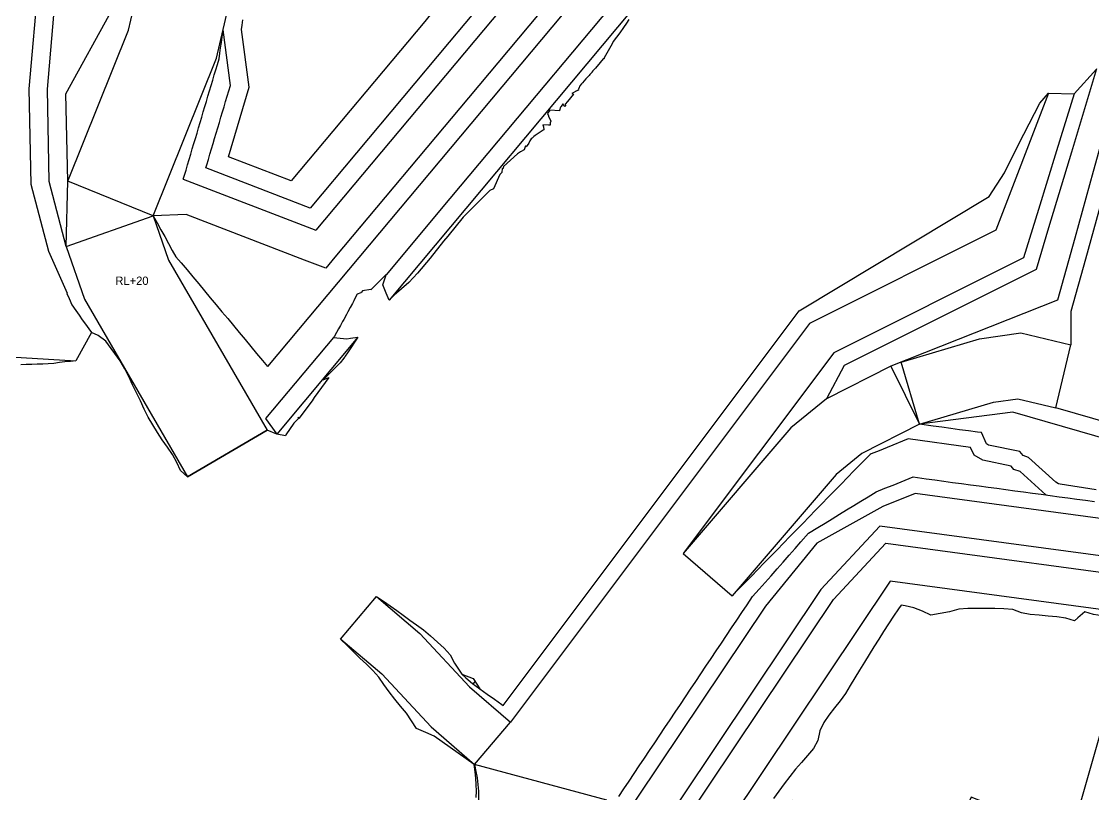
# Model space of a CAD drawing. Extents: x 115.113 to 115.1387, y -3.0991 to -3.0676.
# Drawn here: x 115.12022 to 115.12545, y -3.09256 to -3.08879 of the extents above; entities that cross this region are included whole.
import ezdxf

# ---------------------------------------------------------------- set-up
doc = ezdxf.new("R2010")
doc.units = 0
doc.header["$MEASUREMENT"] = 0
doc.layers.add('FeatureAttribs', color=7, linetype='Continuous')
doc.layers.add('HRS_SMT2_R1', color=7, linetype='Continuous')

# ---------------------------------------------------------------- blocks, each defined once
blk = doc.blocks.new('FEATURE')

msp = doc.modelspace()

# ---------------------------------------------------------------- linework, layer by layer
at = {"layer": 'HRS_SMT2_R1', "color": 1}
for points in [[(115.125182, -3.0860418, 30), (115.1251323, -3.086132, 30), (115.1250503, -3.0862795, 30), (115.1234979, -3.0882331, 30), (115.1233739, -3.0883891, 30), (115.122269, -3.0897079, 30), (115.1220018, -3.0900268, 30)], [(115.1237908, -3.0871239, 10), (115.1234989, -3.0874554, 0), (115.1229964, -3.0880726, 10), (115.1223083, -3.0888939, 10), (115.1216302, -3.0897034, 10)], [(115.1231851, -3.0882309, 20), (115.1224026, -3.0891649, 20), (115.1217506, -3.0899432, 20)], [(115.120304, -3.088587, 30), (115.1202575, -3.0891212, 30), (115.1202672, -3.089587, 30), (115.1203524, -3.089914, 30), (115.1204432, -3.0901182, 30), (115.1204429, -3.0901199, 30), (115.120454, -3.0901448, 30), (115.1204671, -3.0901758, 30), (115.1204862, -3.0902036, 30), (115.120502, -3.0902257, 30), (115.1205178, -3.0902478, 30), (115.1205336, -3.09027, 30), (115.1205493, -3.0902921, 30), (115.1205622, -3.0903101, 30)], [(115.1204468, -3.0895726, 20), (115.120438, -3.0891466, 20), (115.120667, -3.0887297, 20)], [(115.1211208, -3.0895078, 10), (115.1211254, -3.0894922, 10), (115.1211331, -3.0894664, 10), (115.1211408, -3.0894407, 10), (115.1211484, -3.0894149, 10), (115.1211561, -3.0893892, 10), (115.1211637, -3.0893634, 10), (115.1211714, -3.0893376, 10), (115.1211791, -3.0893119, 10), (115.1211867, -3.0892861, 10), (115.1211944, -3.0892604, 10), (115.121202, -3.0892346, 10), (115.1212097, -3.0892088, 10), (115.1212174, -3.0891831, 10), (115.121225, -3.0891573, 10), (115.1212327, -3.0891316, 10), (115.1212403, -3.0891058, 10), (115.1212049, -3.0888335, 9.9999809)], [(115.1254669, -3.0890249, 55), (115.125345, -3.0894302, 55)], [(115.1252327, -3.0891427, 50), (115.1249759, -3.0898114, 50), (115.124067, -3.0902662, 50), (115.1226079, -3.092211, 50)], [(115.125345, -3.0894302, 55), (115.1252336, -3.0898005, 55), (115.1251727, -3.0900031, 55), (115.1242362, -3.090471, 55), (115.1241492, -3.0906332, 53.7389145)], [(115.1216302, -3.0897034, 10), (115.1211208, -3.0895078, 10)], [(115.1255381, -3.0894993, 60), (115.1254129, -3.0899525, 60), (115.1253425, -3.0902076, 60), (115.1253425, -3.0903706, 60)], [(115.1218776, -3.0897915, 20), (115.1217506, -3.0899432, 20), (115.1217057, -3.0899968, 20), (115.1216022, -3.0899571, 20), (115.1210242, -3.0897351, 20), (115.1208639, -3.0897416, 20)], [(115.1217444, -3.090334, 30), (115.1214124, -3.0907302, 30)], [(115.127778, -3.0922306, 60), (115.1271349, -3.0915812, 60), (115.1271035, -3.0915495, 60), (115.127072, -3.0915177, 60), (115.1270406, -3.091486, 60), (115.1270092, -3.0914542, 60), (115.1269777, -3.0914224, 60), (115.1266318, -3.0910731, 60), (115.1266278, -3.0910691, 60), (115.125269, -3.0906783, 60)], [(115.125466, -3.0910779, 55), (115.1252903, -3.0910498, 55), (115.1252821, -3.0910492, 55), (115.1252681, -3.0910396, 55), (115.1251352, -3.0909196, 55), (115.1251091, -3.0909108, 55), (115.1250925, -3.0908909, 55), (115.1249406, -3.0908593, 55), (115.1249307, -3.0908533, 55), (115.1249057, -3.0907987, 55), (115.1248858, -3.090796, 55), (115.1248426, -3.0907902, 55), (115.1247993, -3.0907843, 55), (115.124756, -3.0907785, 55), (115.1247128, -3.0907727, 55), (115.1246695, -3.0907668, 55), (115.124604, -3.090758, 55)], [(115.1231358, -3.0925737, 50), (115.1231609, -3.0925364, 50), (115.1231859, -3.092499, 50), (115.1232109, -3.0924616, 50), (115.123236, -3.0924242, 50), (115.123261, -3.0923868, 50), (115.123286, -3.0923495, 50), (115.1233111, -3.0923121, 50), (115.1233361, -3.0922747, 50), (115.1233611, -3.0922373, 50), (115.1233862, -3.0921999, 50), (115.1234112, -3.0921626, 50), (115.1234362, -3.0921252, 50), (115.1234612, -3.0920878, 50), (115.1234863, -3.0920504, 50), (115.1235113, -3.092013, 50), (115.1235363, -3.0919757, 50), (115.1235614, -3.0919383, 50), (115.1235864, -3.0919009, 50), (115.1236114, -3.0918635, 50), (115.1236365, -3.0918261, 50), (115.1236615, -3.0917888, 50), (115.1236865, -3.0917514, 50), (115.1237116, -3.091714, 50), (115.1237366, -3.0916766, 50), (115.1237616, -3.0916392, 50), (115.1237887, -3.0915988, 50), (115.1238203, -3.0915628, 50), (115.1238495, -3.0915297, 50), (115.1238788, -3.0914965, 50), (115.123908, -3.0914634, 50), (115.1239373, -3.0914303, 50), (115.1239665, -3.0913971, 50), (115.1239958, -3.091364, 50), (115.124025, -3.0913309, 50), (115.1240619, -3.0912884, 50), (115.1241073, -3.0912612, 50), (115.1241423, -3.0912398, 50), (115.1241772, -3.0912185, 50), (115.1242122, -3.0911971, 50), (115.1242471, -3.0911758, 50), (115.1242821, -3.0911544, 50), (115.124317, -3.0911331, 50), (115.124352, -3.0911117, 50), (115.1243911, -3.091088, 50), (115.1244347, -3.0910704, 50), (115.124474, -3.0910545, 50), (115.1245133, -3.0910387, 50), (115.1245716, -3.0910151, 50), (115.1246352, -3.0910237, 50), (115.1246785, -3.0910295, 50), (115.1247218, -3.0910353, 50), (115.124765, -3.0910412, 50), (115.1248083, -3.091047, 50), (115.1248516, -3.0910529, 50), (115.1248948, -3.0910587, 50), (115.1249381, -3.0910645, 50), (115.1249813, -3.0910704, 50), (115.1250246, -3.0910762, 50), (115.1250679, -3.091082, 50), (115.1251111, -3.0910879, 50), (115.1251544, -3.0910937, 50), (115.1251977, -3.0910995, 50), (115.1252409, -3.0911054, 50), (115.1252842, -3.0911112, 50), (115.1253274, -3.0911171, 50), (115.1253707, -3.0911229, 50), (115.125414, -3.0911287, 50), (115.1254572, -3.0911346, 50)], [(115.1259224, -3.0914588, 45), (115.1244096, -3.0912547, 45), (115.1241225, -3.0915644, 45), (115.1232746, -3.0928306, 45), (115.1232606, -3.0928515, 45), (115.1233191, -3.0937531, 45), (115.1235552, -3.0940437, 45)], [(115.1259224, -3.0914588, 45), (115.1244096, -3.0912547, 45), (115.1241225, -3.0915644, 45), (115.1232746, -3.0928306, 45), (115.1232606, -3.0928515, 45), (115.1233191, -3.0937531, 45), (115.1235552, -3.0940437, 45)], [(115.1276673, -3.0935881, 40), (115.1258015, -3.091704, 40), (115.1244609, -3.0915231, 40), (115.1235236, -3.0929229, 40), (115.1235427, -3.0932175, 40)], [(115.1224341, -3.0920124, 45), (115.1224248, -3.0920247, 45)], [(115.1224341, -3.0920124, 45), (115.1224248, -3.0920247, 45)]]:
    msp.add_polyline3d(points, dxfattribs=at)
at = {"layer": 'HRS_SMT2_R1', "color": 3}
for points in [[(115.1249206, -3.0861918, 20), (115.1243824, -3.0868691, 20), (115.1232547, -3.0882882, 20), (115.1214216, -3.0904762, 20)], [(115.1238892, -3.087094, 10), (115.1236445, -3.087402, 10), (115.123066, -3.08813, 10), (115.1216578, -3.0898108, 10)], [(115.1204395, -3.089891, 20), (115.1203569, -3.0895744, 20), (115.1203476, -3.0891242, 20), (115.1204007, -3.0885133, 20)], [(115.1224057, -3.0885346, 0), (115.1222156, -3.0887615, 0), (115.1221892, -3.088793, 0), (115.1215374, -3.089571, 0)], [(115.1232047, -3.0887314, 30), (115.1220146, -3.0901519, 30)], [(115.1212309, -3.0894533, 0), (115.121332, -3.0891132, 0), (115.1212955, -3.0888324, 0), (115.1212984, -3.088811, 0), (115.121302, -3.0887847, 0)], [(115.1210107, -3.0895623, 10), (115.1210163, -3.0895436, 10), (115.1210239, -3.0895178, 10), (115.1210316, -3.0894921, 10), (115.1210393, -3.0894663, 10), (115.1210469, -3.0894405, 10), (115.1210546, -3.0894148, 10), (115.1210622, -3.089389, 10), (115.1210699, -3.0893633, 10), (115.1210776, -3.0893375, 10), (115.1210852, -3.0893117, 10), (115.1210929, -3.089286, 10), (115.1211005, -3.0892602, 10), (115.1211082, -3.0892345, 10), (115.1211159, -3.0892087, 10), (115.1211235, -3.089183, 10), (115.1211312, -3.0891572, 10), (115.1211388, -3.0891314, 10), (115.1211465, -3.0891057, 10), (115.1211542, -3.0890799, 10), (115.1211618, -3.0890542, 10), (115.1211695, -3.0890284, 10), (115.1211771, -3.0890026, 10), (115.1211852, -3.0889759, 10), (115.121189, -3.0889486, 10), (115.1211927, -3.0889222, 10), (115.1211963, -3.0888958, 10), (115.1211999, -3.0888695, 10), (115.1212036, -3.0888431, 10), (115.1212049, -3.0888335, 9.9999809)], [(115.1253586, -3.0891454, 50), (115.1252723, -3.0894249, 50)], [(115.1255615, -3.0891289, 55), (115.1254514, -3.0895247, 55)], [(115.1252723, -3.0894249, 50), (115.125184, -3.0897106, 50), (115.1251111, -3.0899464, 50), (115.1241851, -3.0904091, 50), (115.1234505, -3.0913883, 50)], [(115.1215374, -3.089571, 0), (115.1212309, -3.0894533, 0)], [(115.1254514, -3.0895247, 55), (115.1253611, -3.0898496, 55), (115.1252767, -3.090153, 55), (115.124463, -3.0904751, 55)], [(115.1254514, -3.0895247, 55), (115.1253611, -3.0898496, 55), (115.1252767, -3.090153, 55), (115.124463, -3.0904751, 55)], [(115.1210107, -3.0895623, 10), (115.1216578, -3.0898108, 10)], [(115.1208639, -3.0897416, 20), (115.1208825, -3.0897754, 20), (115.1209012, -3.0898091, 20), (115.1209198, -3.0898428, 20), (115.1209384, -3.0898766, 20), (115.120957, -3.0899103, 20), (115.1209744, -3.0899405, 20), (115.1210008, -3.0899713, 20), (115.1210291, -3.0900052, 20), (115.1210574, -3.0900392, 20), (115.1210857, -3.0900731, 20), (115.121114, -3.0901071, 20), (115.1211423, -3.090141, 20), (115.1211706, -3.090175, 20), (115.1211989, -3.0902089, 20), (115.1212272, -3.0902428, 20), (115.1212554, -3.0902768, 20), (115.1212837, -3.0903107, 20), (115.121312, -3.0903447, 20), (115.1213403, -3.0903786, 20), (115.1213686, -3.0904126, 20), (115.1213969, -3.0904465, 20), (115.1214216, -3.0904762, 20)], [(115.1192756, -3.0903571, 30), (115.1194175, -3.0903836, 30), (115.1204869, -3.0904478, 30)], [(115.1218622, -3.0903337, 30), (115.1214668, -3.0908057, 30)], [(115.1277296, -3.0922927, 55), (115.1265869, -3.0911388, 55), (115.1250582, -3.0906991, 55), (115.124604, -3.090758, 55)], [(115.125222, -3.0911028, 50), (115.12522, -3.0911015, 50), (115.1250951, -3.0909886, 50), (115.1250636, -3.090978, 50), (115.1250503, -3.0909621, 50), (115.1249117, -3.0909333, 50), (115.12487, -3.0909079, 50), (115.1248529, -3.0908706, 50), (115.1245485, -3.0908295, 50), (115.1244462, -3.0908709, 50), (115.1244069, -3.0908867, 50), (115.1243676, -3.0909026, 50), (115.1243618, -3.090905, 50), (115.1242835, -3.0909853, 50), (115.1242522, -3.0910173, 50), (115.1242209, -3.0910494, 50), (115.1241896, -3.0910815, 50), (115.1241583, -3.0911136, 50), (115.124127, -3.0911457, 50), (115.1240958, -3.0911777, 50), (115.1240645, -3.0912098, 50), (115.1240332, -3.0912419, 50), (115.1240019, -3.091274, 50), (115.1239706, -3.0913061, 50), (115.1239393, -3.0913382, 50), (115.123908, -3.0913702, 50), (115.1238768, -3.0914023, 50), (115.1238455, -3.0914344, 50), (115.1238142, -3.0914665, 50), (115.1237829, -3.0914986, 50), (115.1237516, -3.0915306, 50), (115.1237203, -3.0915627, 50), (115.123689, -3.0915948, 50)], [(115.125222, -3.0911028, 50), (115.12522, -3.0911015, 50), (115.1250951, -3.0909886, 50), (115.1250636, -3.090978, 50), (115.1250503, -3.0909621, 50), (115.1249117, -3.0909333, 50), (115.12487, -3.0909079, 50), (115.1248529, -3.0908706, 50), (115.1245485, -3.0908295, 50), (115.1244462, -3.0908709, 50), (115.1244069, -3.0908867, 50), (115.1243676, -3.0909026, 50), (115.1243618, -3.090905, 50), (115.1242835, -3.0909853, 50), (115.1242522, -3.0910173, 50), (115.1242209, -3.0910494, 50), (115.1241896, -3.0910815, 50), (115.1241583, -3.0911136, 50), (115.124127, -3.0911457, 50), (115.1240958, -3.0911777, 50), (115.1240645, -3.0912098, 50), (115.1240332, -3.0912419, 50), (115.1240019, -3.091274, 50), (115.1239706, -3.0913061, 50), (115.1239393, -3.0913382, 50), (115.123908, -3.0913702, 50), (115.1238768, -3.0914023, 50), (115.1238455, -3.0914344, 50), (115.1238142, -3.0914665, 50), (115.1237829, -3.0914986, 50), (115.1237516, -3.0915306, 50), (115.1237203, -3.0915627, 50), (115.123689, -3.0915948, 50)], [(115.1261674, -3.0914498, 45), (115.1255334, -3.0912239, 45), (115.1245816, -3.0910954, 45), (115.1244245, -3.0911589, 45), (115.1241025, -3.0913374, 46), (115.1238513, -3.0916456, 45), (115.1231254, -3.0927296, 45), (115.1230811, -3.0928633, 45), (115.1231433, -3.0938226, 45), (115.1233866, -3.094122, 45)], [(115.1261674, -3.0914498, 45), (115.1255334, -3.0912239, 45), (115.1245816, -3.0910954, 45), (115.1244245, -3.0911589, 45), (115.1241025, -3.0913374, 46), (115.1238513, -3.0916456, 45), (115.1231254, -3.0927296, 45), (115.1230811, -3.0928633, 45), (115.1231433, -3.0938226, 45), (115.1233866, -3.094122, 45)], [(115.1233509, -3.0930407, 40), (115.1233401, -3.0928731, 40), (115.1241837, -3.0916132, 40), (115.1244391, -3.0913377, 40), (115.1258859, -3.0915329, 40)], [(115.1233509, -3.0930407, 40), (115.1233401, -3.0928731, 40), (115.1241837, -3.0916132, 40), (115.1244391, -3.0913377, 40), (115.1258859, -3.0915329, 40)]]:
    msp.add_polyline3d(points, dxfattribs=at)
at = {"layer": 'HRS_SMT2_R1', "color": 4}
for points in [[(115.1204468, -3.0895726, 20), (115.1207426, -3.088835, 10.9604578), (115.1207883, -3.0886389, 8.6712313), (115.1208173, -3.0883554, 5.4310837), (115.1208125, -3.0880951, 2.4728131), (115.120806, -3.088017, 1.5815505), (115.1208026, -3.0878779, 0.0000001)], [(115.1208639, -3.0897416, 20), (115.1211726, -3.0889719, 11.4624414), (115.1212328, -3.0887139, 8.7357988), (115.1212674, -3.0883743, 5.2241631), (115.1212619, -3.088072, 2.1134367), (115.1212552, -3.0879925, 1.2927258), (115.1212522, -3.0878669, 0)], [(115.1204395, -3.089891, 20), (115.1204468, -3.0895726, 20)], [(115.1208639, -3.0897416, 20), (115.1204468, -3.0895726, 20)], [(115.1204395, -3.089891, 20), (115.1208639, -3.0897416, 20)], [(115.1208639, -3.0897416, 20), (115.120939, -3.089957, 22.4961967), (115.1214199, -3.0907867, 33)], [(115.1204395, -3.089891, 20), (115.1205287, -3.0901472, 22.4961967), (115.1210313, -3.0910143, 33)], [(115.1245145, -3.0904546, 55), (115.1248964, -3.0903406, 57.7313766), (115.1250985, -3.0903117, 58.6109314), (115.1253425, -3.0903706, 60)], [(115.125269, -3.0906783, 60), (115.1253425, -3.0903706, 60)], [(115.124463, -3.0904751, 55), (115.1241492, -3.0906332, 53.7389145), (115.1239757, -3.0907751, 53.0966682), (115.1234505, -3.0913883, 50)], [(115.124463, -3.0904751, 55), (115.124604, -3.090758, 55)], [(115.124604, -3.090758, 55), (115.1245145, -3.0904546, 55)], [(115.124604, -3.090758, 55), (115.1249638, -3.0906507, 57.7313766), (115.1250834, -3.0906335, 58.6109314), (115.125269, -3.0906783, 60)], [(115.1210313, -3.0910143, 33), (115.1214199, -3.0907867, 33)], [(115.124604, -3.090758, 55), (115.1243211, -3.0909006, 53.7389145), (115.1241961, -3.0910028, 53.0966682), (115.123689, -3.0915948, 50)], [(115.1234505, -3.0913883, 50), (115.123689, -3.0915948, 50)], [(115.1219535, -3.0915983, 41), (115.1221655, -3.0917786, 43.7901115), (115.1224078, -3.0920383, 47.3489647), (115.1226079, -3.092211, 50)], [(115.1219535, -3.0915983, 41), (115.1221655, -3.0917786, 43.7901115), (115.1224078, -3.0920383, 47.3489647), (115.1226079, -3.092211, 50)], [(115.1217793, -3.0918055, 41), (115.1219794, -3.0919756, 43.7901115), (115.1222209, -3.0922345, 47.3489647), (115.1224321, -3.0924168, 50)], [(115.1217793, -3.0918055, 41), (115.1219794, -3.0919756, 43.7901115), (115.1222209, -3.0922345, 47.3489647), (115.1224321, -3.0924168, 50)], [(115.1224321, -3.0924168, 50), (115.1226079, -3.092211, 50)], [(115.1224321, -3.0924168, 50), (115.1226079, -3.092211, 50)], [(115.1224321, -3.0924168, 50), (115.1224388, -3.0924516, 50.2747421), (115.1224441, -3.0924832, 50.5227089), (115.122448, -3.0925149, 50.7706413), (115.1224507, -3.0925468, 51.0185738), (115.1224519, -3.0925787, 51.2664986), (115.1224518, -3.0926107, 51.5143967), (115.1224504, -3.0926426, 51.76231), (115.1224476, -3.0926745, 52.0101891), (115.1224434, -3.0927062, 52.2580948), (115.1224379, -3.0927377, 52.50597), (115.1224311, -3.0927689, 52.7538757), (115.122423, -3.0927998, 53.0017586), (115.1224135, -3.0928303, 53.2496567), (115.1224028, -3.0928605, 53.4975624), (115.1223908, -3.0928901, 53.745491), (115.1223776, -3.0929192, 53.9934158), (115.1223631, -3.0929476, 54.2413597), (115.1223475, -3.0929755, 54.4893227), (115.1223146, -3.0930324, 55)], [(115.1224321, -3.0924168, 50), (115.1224388, -3.0924516, 50.2747421), (115.1224441, -3.0924832, 50.5227089), (115.122448, -3.0925149, 50.7706413), (115.1224507, -3.0925468, 51.0185738), (115.1224519, -3.0925787, 51.2664986), (115.1224518, -3.0926107, 51.5143967), (115.1224504, -3.0926426, 51.76231), (115.1224476, -3.0926745, 52.0101891), (115.1224434, -3.0927062, 52.2580948), (115.1224379, -3.0927377, 52.50597), (115.1224311, -3.0927689, 52.7538757), (115.122423, -3.0927998, 53.0017586), (115.1224135, -3.0928303, 53.2496567), (115.1224028, -3.0928605, 53.4975624), (115.1223908, -3.0928901, 53.745491), (115.1223776, -3.0929192, 53.9934158), (115.1223631, -3.0929476, 54.2413597), (115.1223475, -3.0929755, 54.4893227), (115.1223146, -3.0930324, 55)], [(115.1230768, -3.0925918, 50), (115.1224321, -3.0924168, 50)], [(115.1230768, -3.0925918, 50), (115.1224321, -3.0924168, 50)]]:
    msp.add_polyline3d(points, dxfattribs=at)
at = {"layer": 'HRS_SMT2_R1', "color": 6}
msp.add_polyline3d([(115.1231843, -3.0887831, 31.1277637), (115.123173, -3.0888008, 31.2999935), (115.1231585, -3.0888234, 31.5197449), (115.1231404, -3.0888482, 31.6469765), (115.1231082, -3.0888912, 31.835537), (115.123104, -3.0889017, 32.0611877), (115.1230641, -3.0889699, 32.9076309), (115.1230643, -3.0889735, 33.0672531), (115.1230627, -3.0889749, 33.0422058), (115.12306, -3.0889755, 32.9344444), (115.1230457, -3.0889941, 33.0008354), (115.1230216, -3.089021, 32.921505), (115.1230201, -3.0890227, 32.9204445), (115.1230096, -3.0890344, 32.8831558), (115.1230042, -3.0890412, 32.8993607), (115.123004, -3.0890415, 32.9009399), (115.1230039, -3.0890416, 32.9021072), (115.1230016, -3.0890449, 32.9239311), (115.1229948, -3.089052, 32.8817177), (115.1229942, -3.0890526, 32.8780098), (115.1229909, -3.089056, 32.857914), (115.1229779, -3.0890696, 32.7772293), (115.1229748, -3.0890733, 32.7765274), (115.1229592, -3.0890919, 32.7729416), (115.1229563, -3.0890952, 32.7722969), (115.1229544, -3.0890976, 32.7718468), (115.1229457, -3.0891079, 32.7698631), (115.1229404, -3.0891197, 32.9977684), (115.1229373, -3.0891249, 33.0564041), (115.1229385, -3.0891276, 33.2271729), (115.1229263, -3.0891338, 32.8846436), (115.1229255, -3.0891347, 32.8847198), (115.1229253, -3.0891349, 32.8824844), (115.122925, -3.0891353, 32.8825722), (115.1229136, -3.0891408, 32.5470238), (115.1229063, -3.0891443, 32.3309822), (115.1229098, -3.0891457, 32.5651855), (115.1229147, -3.0891477, 32.8856201), (115.1228848, -3.089184, 32.9148407), (115.1228748, -3.0891962, 32.9246597), (115.1228755, -3.0892043, 33.2924538), (115.1228731, -3.0892078, 33.3173866), (115.122873, -3.0892079, 33.3185654), (115.1228675, -3.0892011, 32.7684708), (115.122863, -3.0891954, 32.3092155), (115.1228539, -3.0892077, 32.3706551), (115.1228508, -3.0892115, 32.3730621), (115.122847, -3.0892281, 32.8674316), (115.1228468, -3.0892288, 32.8889694), (115.1228464, -3.0892288, 32.8700027), (115.122799, -3.0892261, 30.4346409), (115.1227882, -3.0892427, 30.5813274), (115.1227936, -3.0892536, 31.2963562), (115.122793, -3.0892545, 31.3044987), (115.122804, -3.0892793, 32.8620415), (115.1228016, -3.0892875, 33.0853233), (115.1228004, -3.0892919, 33.2037201), (115.1228003, -3.0892997, 33.5214043), (115.1227928, -3.0892991, 33.1280098), (115.1227658, -3.089297, 31.7168446), (115.1227678, -3.0893065, 32.2057419), (115.1227701, -3.0893213, 32.9298706), (115.1227666, -3.0893238, 32.8555679), (115.1227285, -3.0893498, 32.0534477), (115.1227205, -3.0893547, 31.8683453), (115.1227207, -3.0893551, 31.8930187), (115.1227201, -3.0893564, 31.9143581), (115.1227181, -3.0893579, 31.8815079), (115.1227125, -3.0893624, 31.7881508), (115.1227082, -3.0893657, 31.717289), (115.1227025, -3.0893761, 31.8636551), (115.1226966, -3.089387, 32.0178528), (115.1226836, -3.0894045, 32.1052589), (115.1226808, -3.0893994, 31.7567463), (115.1226748, -3.0894187, 32.2554169), (115.1226568, -3.0894298, 31.8284817), (115.1226462, -3.0894363, 31.574728), (115.122641, -3.0894395, 31.4534912), (115.122574, -3.0895008, 30.6802502), (115.1225709, -3.0895111, 30.9548759), (115.1225665, -3.0895105, 30.7126369), (115.1225657, -3.0895306, 31.501564), (115.1225561, -3.0895389, 31.3691788), (115.1225249, -3.0896102, 32.7743568), (115.1225071, -3.0896176, 32.204483), (115.1223932, -3.0897313, 31.2860909), (115.122376, -3.0897479, 31.1265469), (115.1223015, -3.0898403, 31.2689838), (115.1222809, -3.0898649, 31.268301), (115.1222161, -3.0899474, 31.4846249), (115.1221536, -3.0900212, 31.4482651), (115.1221112, -3.090066, 31.2097664), (115.1220401, -3.090129, 30.314888), (115.1220146, -3.0901519, 30), (115.1220007, -3.0901182, 30), (115.1219845, -3.0900784, 30), (115.122, -3.0900296, 30), (115.1220018, -3.0900268, 30), (115.1219996, -3.0900293, 29.9941673), (115.1219263, -3.0901014, 29.3658257), (115.1219256, -3.0901008, 29.302103), (115.1218851, -3.0901069, 27.5664291), (115.1218798, -3.0901129, 27.5493507), (115.1218773, -3.0901152, 27.5283737), (115.1218766, -3.0901164, 27.5412407), (115.1218599, -3.0901233, 27), (115.1218466, -3.090147, 27.3270073), (115.1218423, -3.0901563, 27.5), (115.1218363, -3.0901695, 27.7479), (115.1218252, -3.090189, 28), (115.1218135, -3.0902095, 28.2718163), (115.1218066, -3.0902233, 28.5), (115.1217938, -3.0902461, 28.8105602), (115.1217883, -3.0902573, 29), (115.1217779, -3.0902757, 29.2430954), (115.1217685, -3.0902931, 29.5), (115.121748, -3.0903278, 29.9207535), (115.1217444, -3.090334, 30), (115.1218087, -3.0903404, 30), (115.121826, -3.0903382, 30), (115.1218622, -3.0903337, 30), (115.1218114, -3.0904088, 30.5921993), (115.1218005, -3.0904265, 30.787117), (115.1218005, -3.0904266, 30.7872982), (115.1217974, -3.090431, 30.8163986), (115.1217937, -3.0904358, 30.8334999), (115.1217758, -3.0904588, 30.899477), (115.1217259, -3.0905091, 30.5184956), (115.1216925, -3.0905419, 30.22892), (115.1217216, -3.0905291, 31.131712), (115.1216495, -3.0906276, 31.6430645), (115.1216396, -3.0906432, 31.7966175), (115.121575, -3.090729, 32.1544418), (115.1215719, -3.0907239, 31.795784), (115.1215719, -3.0907316, 32.1088257), (115.12155, -3.0907529, 31.9106655), (115.1215114, -3.09081, 32.3662033), (115.1215088, -3.0908138, 32.3959389), (115.1214668, -3.0908057, 30), (115.1214199, -3.0907867, 33), (115.1210313, -3.0910143, 33), (115.1209978, -3.0909835, 34.0496941), (115.1209795, -3.0909437, 33.1345711), (115.1209582, -3.0909056, 32.600296), (115.1209335, -3.0908697, 32.5197525), (115.1209074, -3.0908344, 32.6004105), (115.1208845, -3.0907973, 32.2837143), (115.1208615, -3.0907603, 31.9670773), (115.1208386, -3.0907232, 31.65271), (115.12082, -3.0906836, 30.7816353), (115.1208019, -3.0906437, 29.831749), (115.1207818, -3.090605, 29.1549625), (115.1207633, -3.0905653, 28.2680893), (115.120745, -3.0905256, 27.3534985), (115.120725, -3.0904868, 26.6544933), (115.1207032, -3.0904491, 26.1978073), (115.1206329, -3.0903525, 28), (115.1205946, -3.0903242, 29), (115.1205622, -3.0903101, 30), (115.1204869, -3.0904478, 30), (115.1204599, -3.090451, 30.539814), (115.1204329, -3.0904536, 30.9993477), (115.1204059, -3.0904572, 31.5825081), (115.1203788, -3.0904608, 32.1529503), (115.1203519, -3.0904629, 32.5650482), (115.1203249, -3.0904647, 32.9364128), (115.1202981, -3.0904652, 33.1727257), (115.1202712, -3.0904656, 33.3969994), (115.1202444, -3.0904656, 33.5779839), (115.1202174, -3.0904679, 34.0111809)], dxfattribs=at)
at = {"layer": 'HRS_SMT2_R1', "color": 30}
for points in [[(115.1224404, -3.0925787, 52.0055046), (115.1224412, -3.0925471, 51.6274414), (115.12244, -3.0925156, 51.2904816), (115.1224377, -3.092484, 50.9382706), (115.1224342, -3.0924524, 50.5711174), (115.1224298, -3.0924173, 50.1542282), (115.1222344, -3.0922785, 45), (115.1221946, -3.0922621, 43.1293182), (115.1221486, -3.0922419, 40.4781914), (115.1221243, -3.0922039, 40.9368286), (115.1220995, -3.0921664, 41.3207855), (115.1220708, -3.0921327, 41.0988693), (115.1220431, -3.092098, 41.0250854), (115.1220153, -3.0920634, 40.9512939), (115.1219895, -3.0920268, 41.183342), (115.1219647, -3.0919911, 41.4272194), (115.1219356, -3.0919596, 41.5243721), (115.1219045, -3.0919286, 41.4512672), (115.1218726, -3.0918985, 41.2327538), (115.1218407, -3.0918684, 41.0240135), (115.1218096, -3.0918375, 40.9381981), (115.1217785, -3.0918064, 40.8581123), (115.1219541, -3.0915976, 40.8995895), (115.1219869, -3.0916204, 40.8622513), (115.1220195, -3.0916434, 40.8726616), (115.1220519, -3.0916666, 40.8941536), (115.1220844, -3.0916897, 40.9168129), (115.1221169, -3.0917129, 40.9394875), (115.1221494, -3.091736, 40.9621506), (115.122183, -3.09176, 40.968853), (115.1222175, -3.0917906, 40.9360161), (115.122251, -3.09182, 40.8802032), (115.122284, -3.0918499, 40.9165955), (115.1223133, -3.0918833, 41.5154877), (115.1223349, -3.0919239, 43.2720222), (115.1223599, -3.0919614, 44.5232964), (115.1223702, -3.0919763, 44.9999962), (115.1224249, -3.0919985, 46.0050468), (115.1224575, -3.0920479, 45), (115.1224934, -3.0920737, 45), (115.1225294, -3.0920994, 45), (115.1225653, -3.0921252, 45), (115.1225715, -3.0921296, 45), (115.1240158, -3.0902043, 45), (115.124944, -3.0896467, 49), (115.1250175, -3.0895313, 51), (115.1250861, -3.0893934, 49), (115.1251902, -3.0891913, 49), (115.1252327, -3.0891427, 50), (115.1253586, -3.0891454, 50), (115.125467, -3.089026, 55)], [(115.125495, -3.0916915, 38.1712799), (115.1254517, -3.0916857, 38.1712799), (115.1254095, -3.0916725, 38.6437492), (115.1253757, -3.0917023, 36.2693405), (115.1253596, -3.0917165, 35.4307747), (115.1253173, -3.0917035, 35.8971176), (115.125274, -3.0916976, 35.8971176), (115.1252306, -3.0916933, 35.8035583), (115.1251871, -3.0916894, 35.6762199), (115.1251437, -3.091685, 35.5830765), (115.1251007, -3.0916774, 35.6977158), (115.1250588, -3.0916611, 36.369957), (115.1250152, -3.0916583, 36.1761322), (115.1249714, -3.0916564, 35.92342), (115.1249274, -3.0916564, 35.5453148), (115.1248834, -3.0916561, 35.189991), (115.1248393, -3.091657, 34.7583275), (115.1247948, -3.0916605, 34.1563148), (115.1247492, -3.0916724, 33.0132065), (115.1247039, -3.0916813, 32.0640793), (115.1246589, -3.0916887, 31.2077503), (115.1246174, -3.0916701, 32.0348129), (115.1245756, -3.0916537, 32.7168541), (115.1245329, -3.0916433, 33.0102158), (115.1245135, -3.0916407, 33.0051193), (115.1245016, -3.0916576, 33.0395279), (115.1244769, -3.0916945, 33.0395279), (115.1244522, -3.0917313, 33.0395279), (115.1244276, -3.0917682, 33.0395279), (115.1244047, -3.0918062, 32.90271), (115.12438, -3.091843, 32.90271), (115.1243574, -3.0918813, 32.7396011), (115.1243341, -3.091919, 32.6338654), (115.124311, -3.0919569, 32.5175552), (115.1242878, -3.0919948, 32.3992081), (115.1242647, -3.0920327, 32.2792435), (115.1242416, -3.0920705, 32.1588135), (115.1242169, -3.0921074, 32.1588135), (115.1241887, -3.0921418, 32.4355431), (115.1241607, -3.0921763, 32.6967621), (115.124136, -3.0922132, 32.6967621), (115.1241164, -3.0922535, 32.3010063), (115.1241074, -3.0923009, 31.0947857), (115.1240853, -3.0923395, 30.8930187), (115.1240565, -3.0923735, 31.2143383), (115.1240272, -3.0924072, 31.5684948), (115.1239979, -3.0924409, 31.9273701), (115.12397, -3.0924756, 32.176384), (115.1239433, -3.092511, 32.3381577), (115.1239171, -3.0925468, 32.4566574), (115.1238909, -3.0925826, 32.5715027)]]:
    msp.add_polyline3d(points, dxfattribs=at)
at = {"layer": 'HRS_SMT2_R1', "color": 18}
for points in [[(115.1214124, -3.0907302, 30), (115.1214668, -3.0908057, 30)], [(115.1223702, -3.0919763, 44.9999962), (115.12239, -3.091994, 45), (115.1224224, -3.0920229, 45), (115.1224575, -3.0920479, 45), (115.1224934, -3.0920737, 45), (115.1225294, -3.0920994, 45), (115.1225653, -3.0921252, 45), (115.1225715, -3.0921296, 45)], [(115.1223702, -3.0919763, 44.9999962), (115.12239, -3.091994, 45), (115.1224224, -3.0920229, 45), (115.1224575, -3.0920479, 45), (115.1224934, -3.0920737, 45), (115.1225294, -3.0920994, 45), (115.1225653, -3.0921252, 45), (115.1225715, -3.0921296, 45)]]:
    msp.add_polyline3d(points, dxfattribs=at)
at = {"layer": 'HRS_SMT2_R1', "color": 1}
msp.add_polyline3d([(115.1238409, -3.0942541, 0), (115.124871, -3.0941501, 0), (115.1257525, -3.0941607, 0), (115.1269667, -3.09419, 0), (115.1270211, -3.0939731, 0), (115.1270042, -3.0933491, 0), (115.126195, -3.0931307, 0), (115.1259163, -3.0930398, 0), (115.1255312, -3.0921077, 0), (115.1253411, -3.0927675, 0), (115.1248558, -3.0925767, 0), (115.1247113, -3.092902, 0), (115.1244683, -3.0929468, 0), (115.1239832, -3.0925933, 0), (115.1239183, -3.0936782, 0), (115.1238409, -3.0942541, 0)], close=True, dxfattribs=at)
msp.add_polyline3d([(115.1238409, -3.0942541, 0), (115.124871, -3.0941501, 0), (115.1257525, -3.0941607, 0), (115.1269667, -3.09419, 0), (115.1270211, -3.0939731, 0), (115.1270042, -3.0933491, 0), (115.126195, -3.0931307, 0), (115.1259163, -3.0930398, 0), (115.1255312, -3.0921077, 0), (115.1253411, -3.0927675, 0), (115.1248558, -3.0925767, 0), (115.1247113, -3.092902, 0), (115.1244683, -3.0929468, 0), (115.1239832, -3.0925933, 0), (115.1239183, -3.0936782, 0), (115.1238409, -3.0942541, 0)], close=True, dxfattribs=at)

# ---------------------------------------------------------------- block references
at = {"layer": 'FeatureAttribs'}
ref = msp.add_blockref('FEATURE', (115.1206793, -3.0900782, 20), dxfattribs=at)
ref.add_attrib('NAME', 'RL+20', (115.1206793, -3.0900782, 20), dxfattribs={"height": 0.00004066})

doc.saveas('drawing.dxf')
